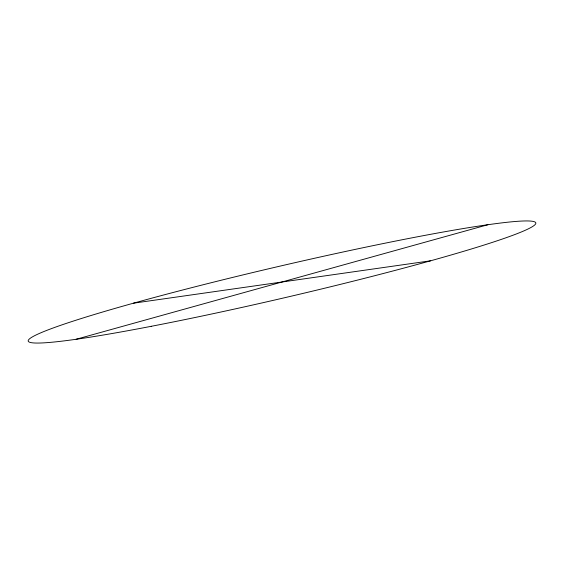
<?xml version="1.0" encoding="UTF-8"?>
<svg xmlns="http://www.w3.org/2000/svg" width="564" height="564" viewBox="0 0 564 564"><rect width="100%" height="100%" fill="white"/><g stroke="black" fill="none" stroke-linecap="round" stroke-linejoin="round"><path stroke-width="0.85" d="M76.154 339.267L487.846 224.733M133.464 303.185L430.536 260.815M151.244 326.309A260.596 15.912 -13.1 0 0 535.8 223.457A260.596 15.912 -13.1 0 0 158.956 296.234A260.596 15.912 -13.1 0 0 151.244 326.309"/></g></svg>
